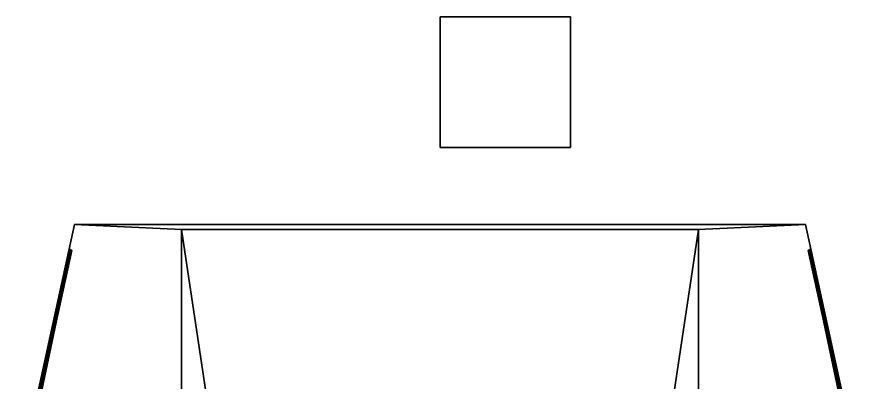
# Model space of a CAD drawing. Header units: millimetres. Extents: x -3.5 to 3.5, y -23.5 to 25.1.
# Drawn here: x -3.24 to 3.24, y 22.27 to 25.07 of the extents above; entities that cross this region are included whole.
import ezdxf

# ---------------------------------------------------------------- set-up
doc = ezdxf.new("R2010")
doc.units = ezdxf.units.MM
doc.layers.add('railings', color=6, linetype='Continuous')
doc.layers.add('superstructure', color=3, linetype='Continuous')

msp = doc.modelspace()

# ---------------------------------------------------------------- linework, layer by layer
for points in [[(1, 25.07, -12.11), (1, 25.07, -13.11), (0, 25.07, -13.11), (0, 25.07, -12.11)], [(1, 25.07, -13.11), (1, 24.07, -13.11), (0, 24.07, -13.11), (0, 25.07, -13.11)], [(0, 25.07, -13.11), (0, 24.07, -13.11), (0, 24.07, -12.11), (0, 25.07, -12.11)], [(0, 25.07, -12.11), (0, 24.07, -12.11), (1, 24.07, -12.11), (1, 25.07, -12.11)], [(1, 24.07, -12.11), (1, 24.07, -13.11), (1, 25.07, -13.11), (1, 25.07, -12.11)], [(0, 24.07, -12.11), (0, 24.07, -13.11), (1, 24.07, -13.11), (1, 24.07, -12.11)], [(2.8, 23.48, 0.85), (3.24, 21.45, 0.2), (-3.24, 21.45, 0.2), (-2.8, 23.48, 0.85)], [(-2.8, 23.48, 0.85), (-3.24, 21.45, 0.2), (-3.24, 21.45, 1.46), (-2.8, 23.48, 1.46)], [(-2.8, 23.48, 1.46), (-3.24, 21.45, 1.46), (-1.98, 7.74, 1.460000000000001), (-1.98, 23.44, 1.460000000000001)], [(-1.98, 23.44, 1.460000000000001), (1.98, 23.44, 1.460000000000001), (2.8, 23.48, 1.459999999999999), (-2.8, 23.48, 1.46)], [(-2.8, 23.48, 1.46), (2.8, 23.48, 1.459999999999999), (2.8, 23.48, 0.85), (-2.8, 23.48, 0.85)], [(1.98, 23.44, 1.460000000000001), (1.98, 7.74, 1.460000000000001), (3.24, 21.45, 1.459999999999999), (2.8, 23.48, 1.459999999999999)], [(2.8, 23.48, 1.459999999999999), (3.24, 21.45, 1.459999999999999), (3.24, 21.45, 0.2), (2.8, 23.48, 0.85)]]:
    msp.add_3dface(points)
at = {"layer": 'railings'}
for points in [[(-2.83, 23.29, 1.46), (-2.84, 23.28, 1.46), (-2.96, 22.73, 2.35), (-2.95, 22.74, 2.36)], [(-2.83, 23.29, 1.46), (-2.84, 23.28, 1.46), (-2.96, 22.73, 1.94), (-2.95, 22.74, 1.95)], [(-2.84, 23.28, 1.46), (-2.83, 23.27, 1.46), (-2.95, 22.72, 2.34), (-2.96, 22.73, 2.35)], [(-2.84, 23.28, 1.46), (-2.83, 23.27, 1.46), (-2.95, 22.72, 1.93), (-2.96, 22.73, 1.94)], [(-2.82, 23.28, 1.46), (-2.83, 23.29, 1.46), (-2.95, 22.74, 2.36), (-2.94, 22.73, 2.35)], [(-2.82, 23.28, 1.46), (-2.83, 23.29, 1.46), (-2.95, 22.74, 1.95), (-2.94, 22.73, 1.94)], [(-2.83, 23.27, 1.46), (-2.82, 23.28, 1.46), (-2.94, 22.73, 2.35), (-2.95, 22.72, 2.34)], [(-2.83, 23.27, 1.46), (-2.82, 23.28, 1.46), (-2.94, 22.73, 1.94), (-2.95, 22.72, 1.93)], [(2.94, 22.73, 2.35), (2.95, 22.74, 2.36), (2.83, 23.29, 1.46), (2.82, 23.28, 1.46)], [(2.94, 22.73, 1.94), (2.95, 22.74, 1.95), (2.83, 23.29, 1.46), (2.82, 23.28, 1.46)], [(2.95, 22.72, 2.34), (2.94, 22.73, 2.35), (2.82, 23.28, 1.46), (2.83, 23.27, 1.46)], [(2.95, 22.72, 1.93), (2.94, 22.73, 1.94), (2.82, 23.28, 1.46), (2.83, 23.27, 1.46)], [(2.95, 22.74, 2.36), (2.96, 22.73, 2.35), (2.84, 23.28, 1.46), (2.83, 23.29, 1.46)], [(2.95, 22.74, 1.95), (2.96, 22.73, 1.94), (2.84, 23.28, 1.46), (2.83, 23.29, 1.46)], [(2.96, 22.73, 2.35), (2.95, 22.72, 2.34), (2.83, 23.27, 1.46), (2.84, 23.28, 1.46)], [(2.96, 22.73, 1.94), (2.95, 22.72, 1.93), (2.83, 23.27, 1.46), (2.84, 23.28, 1.46)], [(-3.19, 21.64, 2.350000000000001), (-3.18, 21.64, 2.360000000000003), (-2.95, 22.74, 2.360000000000003), (-2.96, 22.73, 2.350000000000001)], [(-3.19, 21.64, 1.940000000000001), (-3.18, 21.64, 1.950000000000003), (-2.95, 22.74, 1.950000000000003), (-2.96, 22.73, 1.940000000000001)], [(-3.18, 21.64, 2.340000000000003), (-3.19, 21.64, 2.350000000000001), (-2.96, 22.73, 2.350000000000001), (-2.95, 22.72, 2.340000000000003)], [(-3.18, 21.64, 1.930000000000003), (-3.19, 21.64, 1.940000000000001), (-2.96, 22.73, 1.940000000000001), (-2.95, 22.72, 1.930000000000003)], [(-3.18, 21.64, 2.360000000000003), (-3.17, 21.64, 2.350000000000001), (-2.94, 22.73, 2.350000000000001), (-2.95, 22.74, 2.360000000000003)], [(-3.18, 21.64, 1.950000000000003), (-3.17, 21.64, 1.940000000000001), (-2.94, 22.73, 1.940000000000001), (-2.95, 22.74, 1.950000000000003)], [(-3.17, 21.64, 2.350000000000001), (-3.18, 21.64, 2.340000000000003), (-2.95, 22.72, 2.340000000000003), (-2.94, 22.73, 2.350000000000001)], [(-3.17, 21.64, 1.940000000000001), (-3.18, 21.64, 1.930000000000003), (-2.95, 22.72, 1.930000000000003), (-2.94, 22.73, 1.940000000000001)], [(-2.95, 22.74, 1.46), (-2.96, 22.73, 1.46), (-2.96, 22.73, 2.35), (-2.95, 22.74, 2.36)], [(-2.96, 22.73, 1.46), (-2.95, 22.72, 1.46), (-2.95, 22.72, 2.34), (-2.96, 22.73, 2.35)], [(-2.94, 22.73, 1.46), (-2.95, 22.74, 1.46), (-2.95, 22.74, 2.36), (-2.94, 22.73, 2.35)], [(-2.95, 22.72, 1.46), (-2.94, 22.73, 1.46), (-2.94, 22.73, 2.35), (-2.95, 22.72, 2.34)], [(2.94, 22.73, 2.35), (2.95, 22.74, 2.36), (2.95, 22.74, 1.46), (2.94, 22.73, 1.46)], [(2.95, 22.74, 2.360000000000003), (2.94, 22.73, 2.350000000000001), (3.17, 21.64, 2.350000000000001), (3.18, 21.64, 2.360000000000003)], [(2.95, 22.74, 1.950000000000003), (2.94, 22.73, 1.940000000000001), (3.17, 21.64, 1.940000000000001), (3.18, 21.64, 1.950000000000003)], [(2.95, 22.72, 2.34), (2.94, 22.73, 2.35), (2.94, 22.73, 1.46), (2.95, 22.72, 1.46)], [(2.94, 22.73, 2.350000000000001), (2.95, 22.72, 2.340000000000003), (3.18, 21.64, 2.340000000000003), (3.17, 21.64, 2.350000000000001)], [(2.94, 22.73, 1.940000000000001), (2.95, 22.72, 1.930000000000003), (3.18, 21.64, 1.930000000000003), (3.17, 21.64, 1.940000000000001)], [(2.95, 22.74, 2.36), (2.96, 22.73, 2.35), (2.96, 22.73, 1.46), (2.95, 22.74, 1.46)], [(2.96, 22.73, 2.350000000000001), (2.95, 22.74, 2.360000000000003), (3.18, 21.64, 2.360000000000003), (3.19, 21.64, 2.350000000000001)], [(2.96, 22.73, 1.940000000000001), (2.95, 22.74, 1.950000000000003), (3.18, 21.64, 1.950000000000003), (3.19, 21.64, 1.940000000000001)], [(2.96, 22.73, 2.35), (2.95, 22.72, 2.34), (2.95, 22.72, 1.46), (2.96, 22.73, 1.46)], [(2.95, 22.72, 2.340000000000003), (2.96, 22.73, 2.350000000000001), (3.19, 21.64, 2.350000000000001), (3.18, 21.64, 2.340000000000003)], [(2.95, 22.72, 1.930000000000003), (2.96, 22.73, 1.940000000000001), (3.19, 21.64, 1.940000000000001), (3.18, 21.64, 1.930000000000003)]]:
    msp.add_3dface(points, dxfattribs=at)
at = {"layer": 'superstructure'}
for points in [[(-1.98, 23.44, 1.460000000000001), (-1.98, 9.379999999999999, 1.460000000000001), (-1.98, 9.379999999999999, 2.570000000000003), (-1.98, 23.44, 1.52)], [(1.98, 23.44, 1.52), (1.98, 23.44, 1.460000000000001), (-1.98, 23.44, 1.460000000000001), (-1.98, 23.44, 1.52)], [(0.5, 13.56421313123502, 2.413224035264094), (1.98, 23.44, 1.52), (-1.98, 23.44, 1.52), (-0.5, 13.56421313123502, 2.413224035264094)], [(-1.98, 23.44, 1.52), (-1.98, 7.740000000000004, 2.94), (-0.5, 11.49915492957746, 2.600000000000001), (-0.5, 13.56421313123502, 2.413224035264094)], [(-1.98, 7.740000000000004, 2.94), (-1.98, 23.44, 1.52), (-1.98, 9.379999999999999, 2.570000000000003), (-1.98, 8.359999999999994, 2.570000000000003)], [(0.5, 11.49915492957746, 2.600000000000001), (1.98, 7.74, 2.94), (1.98, 23.44, 1.52), (0.5, 13.56421313123502, 2.413224035264094)], [(1.98, 9.380000000000003, 2.570000000000003), (1.98, 9.380000000000003, 1.460000000000001), (1.98, 23.44, 1.460000000000001), (1.98, 23.44, 1.52)], [(1.98, 23.44, 1.52), (1.98, 7.74, 2.94), (1.98, 8.36, 2.570000000000003), (1.98, 9.380000000000003, 2.570000000000003)]]:
    msp.add_3dface(points, dxfattribs=at)

doc.saveas('drawing.dxf')
